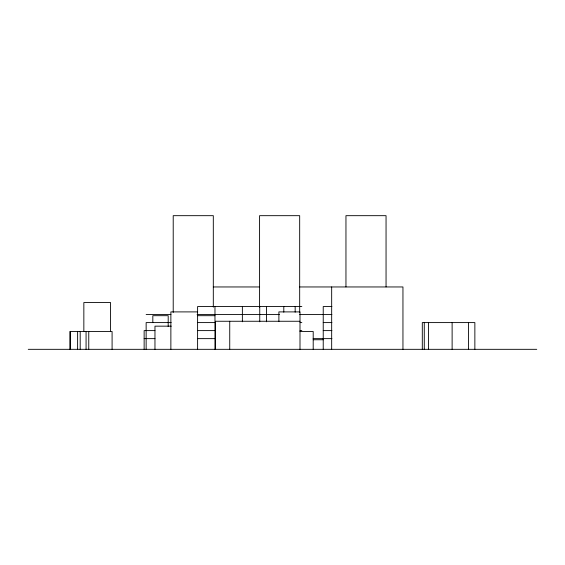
<?xml version="1.0" encoding="UTF-8"?>
<svg xmlns="http://www.w3.org/2000/svg" width="565" height="565" viewBox="0 0 565 565"><rect width="100%" height="100%" fill="white"/><g stroke="black" fill="none" stroke-linecap="round" stroke-linejoin="round"><path stroke-width="0.85" d="M213.309 286.956L259.582 286.956M299.676 286.956L402.951 286.956L402.951 349.325M301.844 306.555L197.602 306.555L197.602 349.325M331.916 306.555L323.229 306.555L323.229 349.325M197.602 311.901L170.87 311.901L170.87 349.325M146.144 314.578L170.941 314.578M197.072 314.578L279.456 314.578M299.676 314.578L331.916 314.578M197.602 315.687L214.975 315.687M300.001 321.259L215.406 321.259L215.406 349.325M171.167 322.594L146.144 322.594L146.144 349.325M197.602 322.594L215.42 322.594M300.086 322.594L301.844 322.594M323.229 322.594L331.916 322.594M171.28 326.16L154.965 326.16L154.965 349.325M154.965 330.61L144.139 330.61L144.139 349.325M197.602 330.61L214.975 330.61M300.086 330.61L301.844 330.61M323.229 330.61L331.916 330.61M299.966 331.507L313.201 331.507L313.201 349.325M144.139 338.633L154.965 338.633M197.453 338.633L214.975 338.633M313.151 338.633L331.916 338.633M313.201 339.749L323.406 339.749M28.25 349.325L536.75 349.325M474.861 349.325L474.861 322.594L422.302 322.594L422.302 349.325M468.463 322.594L468.463 349.325M452.12 322.594L452.12 349.325M428.447 322.594L428.447 349.325M424.273 322.594L424.273 349.325M386.05 286.893L386.05 215.675L345.957 215.675L345.957 286.893M331.669 286.956L331.669 349.325M300.001 349.325L300.001 311.901L278.891 311.901L278.891 321.478M299.676 312.431L299.676 215.675L259.582 215.675L259.582 307.155M295.163 306.555L295.163 312.17M283.8 306.555L283.8 312.17M266.426 306.555L266.426 321.789M259.745 306.555L259.745 321.789M242.371 306.555L242.371 321.789M229.736 321.259L229.736 349.325M214.975 306.555L214.975 349.325M213.309 307.155L213.309 215.675L173.215 215.675L173.215 312.396M168.193 326.605L168.193 315.687L152.825 315.687L152.825 322.594M112.089 349.325L112.089 331.507L69.848 331.507L69.848 349.325M110.578 331.669L110.578 302.55L83.846 302.55L83.846 331.669M88.762 331.507L88.762 349.325M86.071 331.507L86.071 349.325M80.195 331.507L80.195 349.325M77.617 331.507L77.617 349.325M70.526 331.507L70.526 349.325"/></g></svg>
